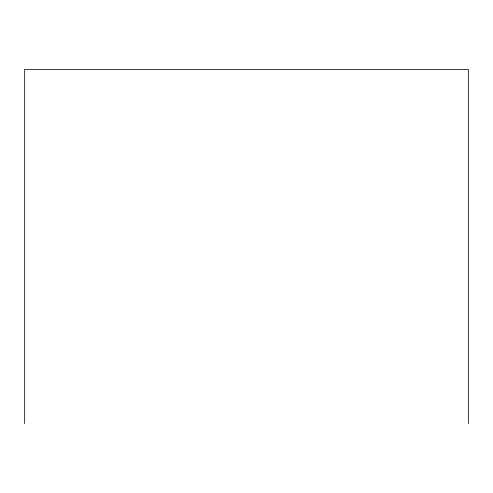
<?xml version="1.0" encoding="UTF-8"?>
<svg xmlns="http://www.w3.org/2000/svg" width="493" height="493" viewBox="0 0 493 493"><rect width="100%" height="100%" fill="white"/><g stroke="black" fill="none" stroke-linecap="round" stroke-linejoin="round"><path stroke-width="0.74" d="M468.35 423.586L468.35 69.414L24.65 69.414L24.65 423.586"/></g></svg>
